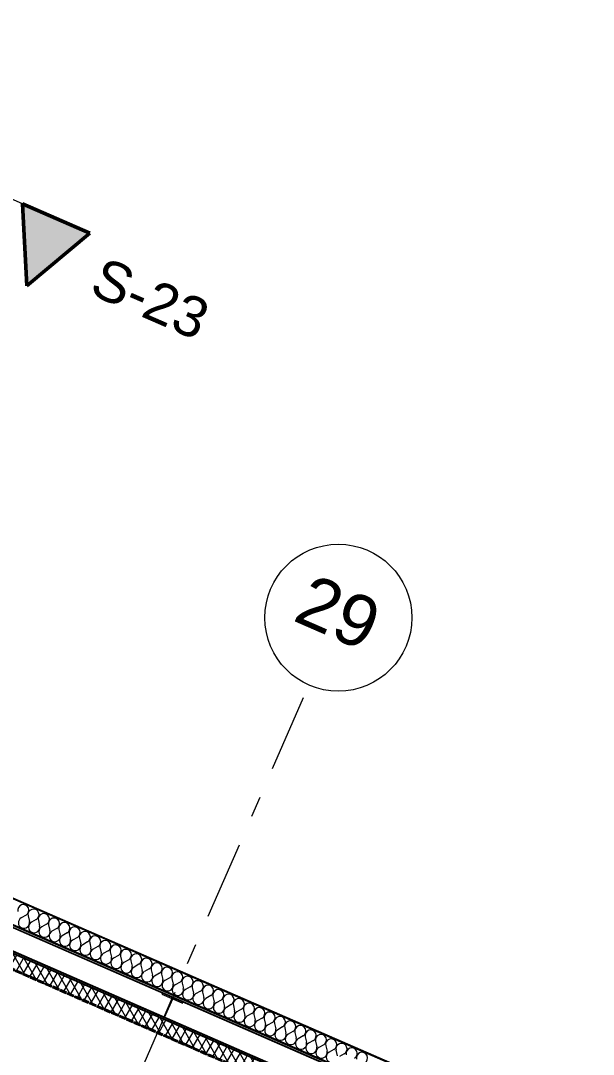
# Model space of a CAD drawing. Header units: millimetres. Extents: x -50172 to 312111, y -142074 to 4572.
# Drawn here: x 15452 to 19349, y -29456 to -22425 of the extents above; entities that cross this region are included whole.
import ezdxf
from ezdxf.enums import TextEntityAlignment as Align

# ---------------------------------------------------------------- set-up
doc = ezdxf.new("R2010")
doc.units = ezdxf.units.MM
doc.header["$MEASUREMENT"] = 0
for name, pattern in [('Dashed', [564.444447, 282.222223, -282.222223]), ('Double Dashed', [1093.611073, 529.166651, -211.666656, 141.111112, -211.666656]), ('Hidden Line', [55, 45, -10])]:
    doc.linetypes.add(name, pattern=pattern)
for name, color, linetype in [('A-20-M_Floor_Slab', 7, 'Continuous'), ('A-95-MC_Marker_Section_P2.Marker', 7, 'Continuous'), ('COLUMN.IFC Import', 7, 'Continuous'), ('New_A-15-MG_Structural_Grid_Phase_2', 7, 'Continuous'), ('New_A-20-M_Roof', 7, 'Continuous'), ('New_A-25-M_Wall_Ext', 7, 'Continuous')]:
    doc.layers.add(name, color=color, linetype=linetype)
for name, color, linetype, lineweight, true_color in [('A-20-M_Floor_Slab_Pen_No__107', 7, 'Continuous', 15, 0xa6a6a6), ('A-95-MC_Marker_Section_P2.Marker_Pen_No__25', 7, 'Continuous', 50, 0x2a2a2a), ('New_A-15-MG_Structural_Grid_Phase_2_Pen_No__222', 7, 'Continuous', 13, 0x65af33), ('New_A-25-M_Wall_Ext_Pen_No__107', 7, 'Continuous', 15, 0xa6a6a6)]:
    doc.layers.add(name, color=color, linetype=linetype, lineweight=lineweight, true_color=true_color)
for name, color, linetype, lineweight in [('A-20-M_Floor_Slab_Pen_No__195', 7, 'Continuous', 35), ('A-20-M_Floor_Slab_Pen_No__4', 7, 'Continuous', 20), ('A-20-M_Floor_Slab_Pen_No__89', 8, 'Continuous', 20), ('A-95-MC_Marker_Section_P2.Marker_Pen_No__1', 7, 'Continuous', 13), ('A-95-MC_Marker_Section_P2.Marker_Pen_No__6', 7, 'Continuous', 35), ('COLUMN.IFC Import_Pen_No__2', 8, 'Continuous', 15), ('New_A-20-M_Roof_Pen_No__92', 8, 'Continuous', 13), ('New_A-25-M_Wall_Ext_Pen_No__1', 7, 'Continuous', 13)]:
    doc.layers.add(name, color=color, linetype=linetype, lineweight=lineweight)
doc.styles.add('GENERATED_STYLE_4', font='')
doc.styles.get('GENERATED_STYLE_4').set_extended_font_data('Swis721 BT')

# ---------------------------------------------------------------- blocks, each defined once
blk = doc.blocks.new('Roof_3_1', base_point=(-9378, -10065))
at = {"layer": 'New_A-20-M_Roof_Pen_No__92', "linetype": 'Continuous', "flags": 128}
for points in [[(22006.6, -31651.4), (1845.1, -22859.9)], [(1845.1, -22860), (22006.6, -31651.4)], [(22007.4, -31649.5), (1845.9, -22858.1)], [(1846.1, -22857.7), (22007.6, -31649.1)]]:
    blk.add_lwpolyline(points, dxfattribs=at)
blk = doc.blocks.new('Slab_2_1', base_point=(22220.5, -31567.4))
at = {"layer": 'A-20-M_Floor_Slab_Pen_No__89', "linetype": 'Continuous', "flags": 128}
blk.add_lwpolyline([(22220.5, -31567.4), (1807.4, -22666.3), (1702.5, -22906.9), (21875, -31703.1), (12362.1, -53519.2), (-4050.1, -46362.7), (-4155, -46603.2), (12497.8, -53864.7)], close=True, dxfattribs=at)
blk = doc.blocks.new('*X80')
at = {"layer": 'New_A-25-M_Wall_Ext_Pen_No__107', "linetype": 'Continuous'}
for p, q in [((15488.6, -28508.4), (15455.4, -28527.2)), ((15502.5, -28514.5), (15511.3, -28551.5)), ((15558.4, -28538.8), (15525.3, -28557.6)), ((15572.4, -28544.9), (15581.1, -28582)), ((15628.2, -28569.3), (15595.1, -28588.1)), ((15642.2, -28575.4), (15651, -28612.5)), ((15698.1, -28599.7), (15664.9, -28618.5)), ((15712, -28605.8), (15720.8, -28642.9)), ((15767.9, -28630.2), (15734.8, -28649)), ((15781.9, -28636.3), (15790.7, -28673.4)), ((15837.8, -28660.6), (15804.6, -28679.4)), ((15851.7, -28666.7), (15860.5, -28703.8)), ((15907.6, -28691.1), (15874.5, -28709.9)), ((15921.6, -28697.2), (15930.3, -28734.3)), ((15977.4, -28721.6), (15944.3, -28740.4)), ((15991.4, -28727.6), (16000.2, -28764.7)), ((16047.3, -28752), (16014.1, -28770.8)), ((16061.2, -28758.1), (16070, -28795.2)), ((16117.1, -28782.5), (16084, -28801.3)), ((16131.1, -28788.6), (16139.9, -28825.6)), ((16187, -28812.9), (16153.8, -28831.7)), ((16200.9, -28819), (16209.7, -28856.1)), ((16256.8, -28843.4), (16223.7, -28862.2)), ((16270.8, -28849.5), (16279.5, -28886.5)), ((16326.6, -28873.8), (16293.5, -28892.6)), ((16340.6, -28879.9), (16349.4, -28917)), ((16396.5, -28904.3), (16363.3, -28923.1)), ((16410.4, -28910.4), (16419.2, -28947.4)), ((16466.3, -28934.7), (16433.2, -28953.5)), ((16480.3, -28940.8), (16489.1, -28977.9)), ((16536.2, -28965.2), (16503, -28984)), ((16550.1, -28971.3), (16558.9, -29008.3)), ((16606, -28995.6), (16572.9, -29014.4)), ((16620, -29001.7), (16628.7, -29038.8)), ((16675.8, -29026.1), (16642.7, -29044.9)), ((16689.8, -29032.2), (16698.6, -29069.3)), ((16745.7, -29056.5), (16712.5, -29075.3)), ((16759.6, -29062.6), (16768.4, -29099.7)), ((16815.5, -29087), (16782.4, -29105.8)), ((16829.5, -29093.1), (16838.2, -29130.2)), ((16885.3, -29117.5), (16852.2, -29136.3)), ((16899.3, -29123.5), (16908.1, -29160.6)), ((16955.2, -29147.9), (16922.1, -29166.7)), ((16969.2, -29154), (16977.9, -29191.1)), ((17025, -29178.4), (16991.9, -29197.2)), ((17039, -29184.4), (17047.8, -29221.5)), ((17094.9, -29208.8), (17061.7, -29227.6)), ((17108.8, -29214.9), (17117.6, -29252)), ((17164.7, -29239.3), (17131.6, -29258.1)), ((17178.7, -29245.4), (17187.4, -29282.4)), ((17234.5, -29269.7), (17201.4, -29288.5)), ((17248.5, -29275.8), (17257.3, -29312.9)), ((17304.4, -29300.2), (17271.3, -29319)), ((17318.4, -29306.3), (17327.1, -29343.3)), ((17374.2, -29330.6), (17341.1, -29349.4)), ((17388.2, -29336.7), (17397, -29373.8)), ((17444.1, -29361.1), (17410.9, -29379.9)), ((17458, -29367.2), (17466.8, -29404.2)), ((17513.9, -29391.5), (17480.8, -29410.3)), ((17527.9, -29397.6), (17536.6, -29434.7)), ((17583.7, -29422), (17550.6, -29440.8)), ((17597.7, -29428.1), (17606.5, -29465.1)), ((17653.6, -29452.4), (17620.5, -29471.2))]:
    blk.add_line(p, q, dxfattribs=at)
for centre, start, end in [((15469.8, -28475.2), 299.57051, 193.31031), ((15539.6, -28505.7), 299.57051, 193.31031), ((15474.2, -28560.3), 119.57051, 246.44041), ((15609.4, -28536.2), 299.57051, 193.31031), ((15679.3, -28566.6), 299.57051, 193.31031), ((15474.2, -28560.3), 246.44041, 13.31031), ((15544.1, -28590.8), 119.57051, 246.44041), ((15544.1, -28590.8), 246.44041, 13.31031), ((15613.9, -28621.2), 119.57051, 246.44041), ((15613.9, -28621.2), 246.44041, 13.31031), ((15749.1, -28597.1), 299.57051, 193.31031), ((15819, -28627.5), 299.57051, 193.31031), ((15683.7, -28651.7), 119.57051, 246.44041), ((15683.7, -28651.7), 246.44041, 13.31031), ((15753.6, -28682.1), 119.57051, 246.44041), ((15753.6, -28682.1), 246.44041, 13.31031), ((15823.4, -28712.6), 119.57051, 246.44041), ((15888.8, -28658), 299.57051, 193.31031), ((15958.6, -28688.4), 299.57051, 193.31031), ((16028.5, -28718.9), 299.57051, 193.31031), ((15823.4, -28712.6), 246.44041, 13.31031), ((15893.3, -28743), 119.57051, 246.44041), ((15893.3, -28743), 246.44041, 13.31031), ((15963.1, -28773.5), 119.57051, 246.44041), ((16098.3, -28749.3), 299.57051, 193.31031), ((16168.2, -28779.8), 299.57051, 193.31031), ((15963.1, -28773.5), 246.44041, 13.31031), ((16032.9, -28803.9), 119.57051, 246.44041), ((16032.9, -28803.9), 246.44041, 13.31031), ((16102.8, -28834.4), 119.57051, 246.44041), ((16102.8, -28834.4), 246.44041, 13.31031), ((16238, -28810.2), 299.57051, 193.31031), ((16307.8, -28840.7), 299.57051, 193.31031), ((16172.6, -28864.8), 119.57051, 246.44041), ((16172.6, -28864.8), 246.44041, 13.31031), ((16242.5, -28895.3), 119.57051, 246.44041), ((16242.5, -28895.3), 246.44041, 13.31031), ((16312.3, -28925.8), 119.57051, 246.44041), ((16377.7, -28871.1), 299.57051, 193.31031), ((16447.5, -28901.6), 299.57051, 193.31031), ((16517.4, -28932.1), 299.57051, 193.31031), ((16312.3, -28925.8), 246.44041, 13.31031), ((16382.1, -28956.2), 119.57051, 246.44041), ((16382.1, -28956.2), 246.44041, 13.31031), ((16452, -28986.7), 119.57051, 246.44041), ((16587.2, -28962.5), 299.57051, 193.31031), ((16657, -28993), 299.57051, 193.31031), ((16452, -28986.7), 246.44041, 13.31031), ((16521.8, -29017.1), 119.57051, 246.44041), ((16521.8, -29017.1), 246.44041, 13.31031), ((16591.7, -29047.6), 119.57051, 246.44041), ((16726.9, -29023.4), 299.57051, 193.31031), ((16796.7, -29053.9), 299.57051, 193.31031), ((16591.7, -29047.6), 246.44041, 13.31031), ((16661.5, -29078), 119.57051, 246.44041), ((16661.5, -29078), 246.44041, 13.31031), ((16731.3, -29108.5), 119.57051, 246.44041), ((16731.3, -29108.5), 246.44041, 13.31031), ((16801.2, -29138.9), 119.57051, 246.44041), ((16866.5, -29084.3), 299.57051, 193.31031), ((16936.4, -29114.8), 299.57051, 193.31031), ((17006.2, -29145.2), 299.57051, 193.31031), ((16801.2, -29138.9), 246.44041, 13.31031), ((16871, -29169.4), 119.57051, 246.44041), ((16871, -29169.4), 246.44041, 13.31031), ((16940.9, -29199.8), 119.57051, 246.44041), ((17076.1, -29175.7), 299.57051, 193.31031), ((17145.9, -29206.1), 299.57051, 193.31031), ((16940.9, -29199.8), 246.44041, 13.31031), ((17010.7, -29230.3), 119.57051, 246.44041), ((17010.7, -29230.3), 246.44041, 13.31031), ((17080.5, -29260.7), 119.57051, 246.44041), ((17215.7, -29236.6), 299.57051, 193.31031), ((17285.6, -29267), 299.57051, 193.31031), ((17080.5, -29260.7), 246.44041, 13.31031), ((17150.4, -29291.2), 119.57051, 246.44041), ((17150.4, -29291.2), 246.44041, 13.31031), ((17220.2, -29321.7), 119.57051, 246.44041), ((17220.2, -29321.7), 246.44041, 13.31031), ((17290.1, -29352.1), 119.57051, 246.44041), ((17355.4, -29297.5), 299.57051, 193.31031), ((17425.3, -29327.9), 299.57051, 193.31031), ((17290.1, -29352.1), 246.44041, 13.31031), ((17359.9, -29382.6), 119.57051, 246.44041), ((17359.9, -29382.6), 246.44041, 13.31031), ((17429.7, -29413), 119.57051, 246.44041), ((17495.1, -29358.4), 299.57051, 193.31031), ((17564.9, -29388.9), 299.57051, 193.31031), ((17634.8, -29419.3), 299.57051, 193.31031), ((17429.7, -29413), 246.44041, 13.31031), ((17499.6, -29443.5), 119.57051, 246.44041), ((17499.6, -29443.5), 246.44041, 13.31031), ((17569.4, -29473.9), 119.57051, 246.44041), ((17704.6, -29449.8), 299.57051, 193.31031), ((17774.5, -29480.2), 299.57051, 193.31031)]:
    blk.add_arc(centre, 38.1, start, end, dxfattribs=at)
blk = doc.blocks.new('Wall_3_1', base_point=(22006.6, -31651.4))
at = {"layer": 'New_A-25-M_Wall_Ext_Pen_No__107', "linetype": 'Continuous'}
h = blk.add_hatch(dxfattribs=at)
h.set_pattern_fill('Plaster_0001', color=256, style=0, pattern_type=2)
h.set_pattern_definition([(0, (0, 0), (0, 173.2051), [0, -100]), (0, (50, 86.6), (0, 173.2051), [0, -100])])
h.paths.add_polyline_path([(22460.8, -31473), (11040.4, -26493.2), (11038.6, -26497.3), (22454.8, -31475.4)])
at = {"layer": 'New_A-25-M_Wall_Ext_Pen_No__107', "linetype": 'Continuous', "lineweight": 0, "true_color": 0x535353}
for points in [[(22220.5, -31567.4), (10967.4, -26660.5), (10966.2, -26663.2), (22216.6, -31568.9)], [(22027, -31643.4), (10908.7, -26795.2), (10907.5, -26798), (22023.1, -31644.9)]]:
    blk.add_hatch(color=251, dxfattribs=at).paths.add_polyline_path(points)
at = {"layer": 'New_A-25-M_Wall_Ext_Pen_No__107', "linetype": 'Continuous'}
for points in [[(22236.3, -31561.2), (10972.2, -26649.5), (10967.4, -26660.5), (22220.5, -31567.4)], [(10902.5, -26809.4), (22006.6, -31651.4), (22023.1, -31644.9), (10907.5, -26798)]]:
    blk.add_hatch(color=256, dxfattribs=at).paths.add_polyline_path(points)
at = {"layer": 'New_A-25-M_Wall_Ext_Pen_No__1', "linetype": 'Continuous'}
for p, q in [((22454.8, -31475.4), (11038.6, -26497.3)), ((22244.2, -31558.1), (10974.6, -26644)), ((22216.6, -31568.9), (10966.2, -26663.2)), ((22220.5, -31567.4), (10967.4, -26660.5)), ((22236.3, -31561.2), (10972.2, -26649.5)), ((10907.5, -26798), (22023.1, -31644.9)), ((22027, -31643.4), (10908.7, -26795.2))]:
    blk.add_line(p, q, dxfattribs=at)
at = {"layer": 'New_A-25-M_Wall_Ext_Pen_No__1', "linetype": 'Continuous', "flags": 128}
for points in [[(22460.8, -31473), (11040.4, -26493.2)], [(10902.5, -26809.4), (22006.6, -31651.4)]]:
    blk.add_lwpolyline(points, dxfattribs=at)
at = {"layer": 'New_A-25-M_Wall_Ext', "color": 250, "lineweight": 50, "true_color": 0x2a2a2a}
blk.add_blockref('*X80', (0, 0), dxfattribs=at)
blk = doc.blocks.new('*X147')
at = {"layer": 'A-20-M_Floor_Slab_Pen_No__107', "linetype": 'Continuous'}
for points in [[(15598.5, -28966.2), (15748.5, -29031.7), (15748.5, -29029.5), (15598.5, -28964.1)], [(15898.5, -29097.1), (15904.4, -29099.6), (15909.4, -29099.6), (15898.5, -29094.9)], [(15904.4, -29099.6), (16048.5, -29162.5), (16048.5, -29160.3), (15909.4, -29099.6)], [(16198.5, -29227.9), (16248.4, -29249.6), (16253.4, -29249.6), (16198.5, -29225.7)], [(16248.4, -29249.6), (16348.5, -29293.3), (16348.5, -29291.1), (16253.4, -29249.6)], [(16498.5, -29358.7), (16592.3, -29399.6), (16597.3, -29399.6), (16498.5, -29356.5)], [(16592.3, -29399.6), (16648.5, -29424.1), (16648.5, -29421.9), (16597.3, -29399.6)]]:
    blk.add_hatch(color=256, dxfattribs=at).paths.add_polyline_path(points)
blk = doc.blocks.new('Wall_58_1', base_point=(21875, -31703.1))
at = {"layer": 'A-20-M_Floor_Slab_Pen_No__107', "linetype": 'Continuous'}
h = blk.add_hatch(dxfattribs=at)
h.set_pattern_fill('Batt_Insulation_0001', color=256, style=0, pattern_type=2)
h.set_pattern_definition([(60, (0, 0), (-43.30127, 25), []), (120, (0, 0), (43.30127, 25), [])])
h.paths.add_polyline_path([(1705.1, -22905.9), (21877.6, -31702.1), (22006.6, -31651.4), (1834.1, -22855.2)])
at = {"layer": 'A-20-M_Floor_Slab_Pen_No__195', "linetype": 'Hidden Line'}
blk.add_line((1705.1, -22905.9), (21877.6, -31702.1), dxfattribs=at)
at = {"layer": 'A-20-M_Floor_Slab_Pen_No__195', "linetype": 'Hidden Line', "flags": 128}
blk.add_lwpolyline([(1702.5, -22906.9), (21875, -31703.1)], dxfattribs=at)
at = {"layer": 'A-20-M_Floor_Slab_Pen_No__4', "linetype": 'Continuous', "flags": 128}
blk.add_lwpolyline([(22006.6, -31651.4), (1834.1, -22855.2)], dxfattribs=at)
at = {"layer": 'A-20-M_Floor_Slab', "color": 250, "lineweight": 50, "true_color": 0x2a2a2a}
blk.add_blockref('*X147', (0, 0), dxfattribs=at)
blk = doc.blocks.new('Column 45')
at = {"layer": 'COLUMN.IFC Import_Pen_No__2', "linetype": 'Continuous'}
for p, q in [((76.45, 78.8), (-76.45, 78.8)), ((-76.45, 78.8), (-76.45, 69.4)), ((76.45, 69.4), (76.45, 78.8)), ((-76.45, 69.4), (-3.25, 69.4)), ((-3.25, 69.4), (-3.25, -69.4)), ((3.25, -69.4), (3.25, 69.4)), ((3.25, 69.4), (76.45, 69.4)), ((-3.25, -69.4), (-76.45, -69.4)), ((-76.45, -69.4), (-76.45, -78.8)), ((76.45, -69.4), (3.25, -69.4)), ((76.45, -78.8), (76.45, -69.4)), ((-76.45, -78.8), (76.45, -78.8))]:
    blk.add_line(p, q, dxfattribs=at)
blk = doc.blocks.new('Standard grid marker_36')
at = {"layer": 'New_A-15-MG_Structural_Grid_Phase_2_Pen_No__222', "linetype": 'Double Dashed'}
blk.add_line((1000, 0), (47486.2, 0), dxfattribs=at)
at = {"layer": 'New_A-15-MG_Structural_Grid_Phase_2_Pen_No__222', "style": 'GENERATED_STYLE_4'}
for tag, p in [('AC_MarkerText_1_0', (-500, 43.3)), ('AC_MarkerText_1_1', (48986.2, 43.3))]:
    blk.add_attdef(tag, text='', height=350, rotation=180, dxfattribs=at).set_placement(p, align=Align.MIDDLE_CENTER)
blk = doc.blocks.new('Standard grid marker_33')
at = {"layer": 'New_A-15-MG_Structural_Grid_Phase_2_Pen_No__222', "linetype": 'Double Dashed'}
blk.add_line((20268.4, 0), (27450.4, 0), dxfattribs=at)
at = {"layer": 'New_A-15-MG_Structural_Grid_Phase_2_Pen_No__222', "linetype": 'Continuous'}
blk.add_circle((27950.4, 0), 500, dxfattribs=at)
at = {"layer": 'New_A-15-MG_Structural_Grid_Phase_2_Pen_No__222', "style": 'GENERATED_STYLE_4'}
for tag, p in [('AC_MarkerText_1_0', (-500, 36.5)), ('AC_MarkerText_1_1', (27950.4, 36.5))]:
    blk.add_attdef(tag, text='', height=350, rotation=270, dxfattribs=at).set_placement(p, align=Align.MIDDLE_CENTER)
blk = doc.blocks.new('Cutting Plane_3_1', base_point=(15693.3, -23770.8))
at = {"layer": 'A-95-MC_Marker_Section_P2.Marker_Pen_No__25', "linetype": 'Continuous'}
blk.add_hatch(color=256, dxfattribs=at).paths.add_polyline_path([(15922.4, -23870.8), (15464.1, -23670.9), (15493.4, -24229.2)])
at = {"layer": 'A-95-MC_Marker_Section_P2.Marker_Pen_No__1', "linetype": 'Dashed'}
blk.add_line((15464.1, -23670.9), (-14070.1, -10792.5), dxfattribs=at)
at = {"layer": 'A-95-MC_Marker_Section_P2.Marker_Pen_No__25', "linetype": 'Continuous'}
for p, q in [((15922.4, -23870.8), (15464.1, -23670.9)), ((15464.1, -23670.9), (15493.4, -24229.2)), ((15493.4, -24229.2), (15922.4, -23870.8))]:
    blk.add_line(p, q, dxfattribs=at)
at = {"layer": 'A-95-MC_Marker_Section_P2.Marker_Pen_No__6', "insert": (15906.8, -24281.9), "char_height": 275, "attachment_point": 7, "rotation": 336.44041, "style": 'GENERATED_STYLE_4'}
blk.add_mtext('\\A1;{\\fSwis721 BT|b0|i0|c0|p34;S-23}', dxfattribs=at)

msp = doc.modelspace()

# ---------------------------------------------------------------- block references
at = {"layer": 'A-20-M_Floor_Slab', "color": 8, "linetype": 'Continuous', "lineweight": 20}
msp.add_blockref('Slab_2_1', (22220.5, -31567.4), dxfattribs=at)
at = {"layer": 'A-20-M_Floor_Slab', "color": 250, "lineweight": 50, "true_color": 0x2a2a2a}
msp.add_blockref('Wall_58_1', (21875, -31703.1), dxfattribs=at)
at = {"layer": 'A-95-MC_Marker_Section_P2.Marker'}
msp.add_blockref('Cutting Plane_3_1', (15693.3, -23770.8), dxfattribs=at)
at = {"layer": 'COLUMN.IFC Import', "linetype": 'Continuous', "zscale": 1000, "rotation": 156.4404115839877}
msp.add_blockref('Column 45', (16455.8, -29140), dxfattribs=at)
at = {"layer": 'New_A-15-MG_Structural_Grid_Phase_2', "color": 8, "linetype": 'Continuous', "lineweight": 15, "zscale": 1000, "rotation": 156.4404115839929}
msp.add_blockref('Standard grid marker_36', (26876.4, -33774.9), dxfattribs=at)
at = {"layer": 'New_A-15-MG_Structural_Grid_Phase_2', "color": 8, "linetype": 'Continuous', "lineweight": 15}
ref = msp.add_blockref('Standard grid marker_33', (6441.9, -52106.2), dxfattribs=dict(at, zscale=1000, rotation=66.44041158399293))
ref.add_attrib('AC_MarkerText_1_1', '29', dxfattribs={"layer": 'New_A-15-MG_Structural_Grid_Phase_2_Pen_No__222', "color": 85, "true_color": 0x65af33, "height": 350, "rotation": 336.44041, "style": 'GENERATED_STYLE_4'}).set_placement((17613.7, -26449.3), align=Align.MIDDLE_CENTER)
at = {"layer": 'New_A-20-M_Roof', "color": 8, "linetype": 'Continuous', "lineweight": 13}
msp.add_blockref('Roof_3_1', (-9378, -10065), dxfattribs=at)
at = {"layer": 'New_A-25-M_Wall_Ext', "color": 250, "lineweight": 50, "true_color": 0x2a2a2a}
msp.add_blockref('Wall_3_1', (22006.6, -31651.4), dxfattribs=at)

doc.saveas('drawing.dxf')
